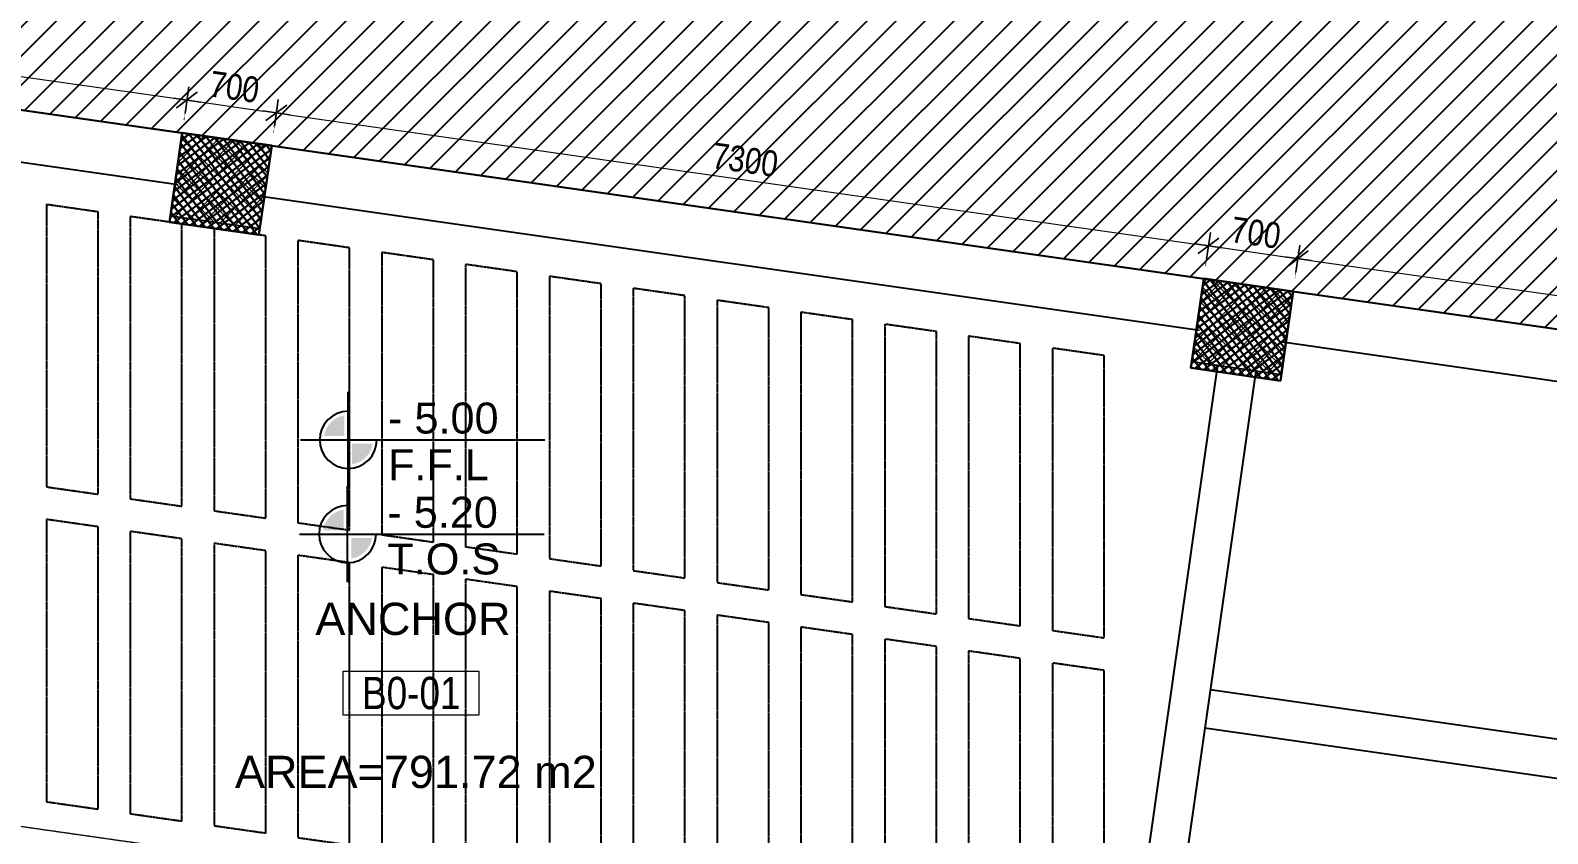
# Model space of a CAD drawing. Header units: inches. Extents: x 676944 to 1044153, y 326920 to 502369.
# Drawn here: x 720598 to 732362, y 389866 to 396094 of the extents above; entities that cross this region are included whole.
import ezdxf
from ezdxf.enums import TextEntityAlignment as Align

# ---------------------------------------------------------------- set-up
doc = ezdxf.new("R2010")
doc.units = ezdxf.units.IN
doc.header["$MEASUREMENT"] = 0
doc.linetypes.add('DOT2', pattern=[3.175, 0, -3.175])
doc.linetypes.add('HIDDEN', pattern=[9.525, 6.35, -3.175])
for name, color, linetype, lineweight in [('A-DIMENSION', 7, 'Continuous', 9), ('A-LEASING NUMBER', 130, 'Continuous', 9), ('A-LEVEL', 181, 'Continuous', 9), ('A-LEVEL-CON', 74, 'Continuous', 9), ('A-LEVEL-FFL', 181, 'Continuous', 9), ('escape route', 8, 'HIDDEN', 15), ('wall hatch', 252, 'Continuous', 0)]:
    doc.layers.add(name, color=color, linetype=linetype, lineweight=lineweight)
for name, color, linetype in [('LEVELS', 181, 'Continuous'), ('S-BEAM', 2, 'Continuous'), ('S-COL', 210, 'Continuous'), ('S-COL-1', 7, 'Continuous'), ('S-COL1-HT', 11, 'Continuous'), ('S-HAT', 45, 'Continuous'), ('S-RIBS', 43, 'HIDDEN'), ('S-WALL-HAT', 9, 'Continuous'), ('TEXT', 181, 'Continuous')]:
    doc.layers.add(name, color=color, linetype=linetype)
doc.styles.add('ARIAL', font='ARIALN.TTF')
doc.styles.get("Standard").update_dxf_attribs({"font": 'arial.ttf'})
doc.styles.add('style1', font='arial.ttf')
doc.dimstyles.get("Standard").update_dxf_attribs({"dimtxt": 0.18, "dimasz": 0.18, "dimexe": 0.18, "dimexo": 0.0625, "dimgap": 0.09, "dimtad": 0, "dimtih": 1, "dimtoh": 1, "dimdec": 4, "dimzin": 0, "dimdsep": 46, "dimtxsty": 'Standard', "dimcen": 0.09, "dimadec": 0, "dimazin": 0, "dimtfac": 1, "dimtdec": 4, "dimtofl": 0, "dimtmove": 0, "dimatfit": 3, "dimfxl": 1, "dimtolj": 1, "dimtzin": 0, "dimarcsym": 0})
pattern_1 = [(45, (190988.5, 110389.5), (-66.291261, 66.291261), []), (135, (190988.5, 110389.5), (-66.291261, -66.291261), [])]

# ---------------------------------------------------------------- blocks, each defined once
blk = doc.blocks.new('LEASING')
at = {"layer": 'A-LEASING NUMBER'}
blk.add_lwpolyline([(0, 0), (1057, 0), (1057, 336), (0, 336)], close=True, dxfattribs=at)
at = {"layer": 'A-LEASING NUMBER', "style": 'ARIAL'}
blk.add_attdef('4TH-01', text='', height=250, dxfattribs=at).set_placement((530, 170), align=Align.MIDDLE_CENTER)
blk = doc.blocks.new('R')
for p, q in [((-1.05, 0), (1.05, 0)), ((0, -1.05), (0, 1.05))]:
    blk.add_line(p, q)
at = {"color": 4, "lineweight": 13}
blk.add_line((-0.71, -0.71), (0.71, 0.71), dxfattribs=at)
blk = doc.blocks.new('*D203')
at = {"layer": 'A-DIMENSION', "linetype": 'DOT2', "lineweight": 13, "transparency": 16777216}
for p, q in [((700976, 400805), (700946, 400594)), ((736089, 395793), (736058, 395582))]:
    blk.add_line(p, q, dxfattribs=at)
at = {"layer": 'A-DIMENSION', "transparency": 16777216}
blk.add_line((701056, 400654), (735970, 395670), dxfattribs=at)
at = {"layer": 'Defpoints', "color": 0, "transparency": 16777216}
for p in [(700990, 400904), (736103, 395892), (736069, 395656)]:
    blk.add_point(p, dxfattribs=at)
at = {"layer": 'A-DIMENSION', "transparency": 16777216, "xscale": 100, "yscale": 100, "zscale": 100}
for p, rotation in [((700957, 400668), 171.8770136125117), ((736069, 395656), 351.8770136125117)]:
    blk.add_blockref('R', p, dxfattribs=dict(at, rotation=rotation))
at = {"layer": 'A-DIMENSION', "transparency": 16777216, "insert": (718534, 398313), "char_height": 200, "attachment_point": 5, "rotation": 351.877, "style": 'ARIAL'}
blk.add_mtext('\\A1;35468', dxfattribs=at)
blk = doc.blocks.new('level')
at = {"layer": 'LEVELS'}
for points in [[(42.7, 3.7), (22.8, 3.7, -0.325023), (42.7, 23.7)], [(70.2, -3.7), (50.2, -3.7), (50.2, -23.7, 0.325023)]]:
    blk.add_hatch(color=256, dxfattribs=at).paths.add_polyline_path(points)
for p, q in [((46.5, -46.5), (46.5, 46.5)), ((0, 0), (236.9, 0))]:
    blk.add_line(p, q, dxfattribs=at)
blk.add_arc((46.5, 0), 27.7, 90, 0, dxfattribs=at)
at = {"layer": 'LEVELS', "style": 'style1', "flags": 8}
for tag, p in [('+0.00', (85, 6.1)), ('F.F.L', (85, -39.1))]:
    blk.add_attdef(tag, p, '', height=30, dxfattribs=at)
blk = doc.blocks.new('*D169')
at = {"layer": 'A-DIMENSION', "linetype": 'DOT2', "lineweight": 13, "transparency": 16777216}
for p, q in [((714563, 396430), (714596, 396659)), ((721790, 395398), (721823, 395627))]:
    blk.add_line(p, q, dxfattribs=at)
at = {"layer": 'A-DIMENSION', "transparency": 16777216}
blk.add_line((714684, 396570), (721713, 395567), dxfattribs=at)
at = {"layer": 'Defpoints', "color": 0, "transparency": 16777216}
for p in [(714549, 396331), (721812, 395553), (721776, 395299)]:
    blk.add_point(p, dxfattribs=at)
at = {"layer": 'A-DIMENSION', "transparency": 16777216, "xscale": 100, "yscale": 100, "zscale": 100}
for p, rotation in [((714585, 396584), 171.8773290511251), ((721812, 395553), 351.8773290511251)]:
    blk.add_blockref('R', p, dxfattribs=dict(at, rotation=rotation))
at = {"layer": 'A-DIMENSION', "transparency": 16777216, "insert": (718220, 396219), "char_height": 200, "attachment_point": 5, "rotation": 351.8773, "style": 'ARIAL'}
blk.add_mtext('\\A1;7300', dxfattribs=at)
blk = doc.blocks.new('*D170')
at = {"layer": 'A-DIMENSION', "linetype": 'DOT2', "lineweight": 13, "transparency": 16777216}
for p, q in [((721790, 395398), (721823, 395627)), ((722483, 395299), (722516, 395528))]:
    blk.add_line(p, q, dxfattribs=at)
at = {"layer": 'A-DIMENSION', "transparency": 16777216}
blk.add_line((721911, 395539), (722406, 395468), dxfattribs=at)
at = {"layer": 'Defpoints', "color": 0, "transparency": 16777216}
for p in [(722505, 395454), (721776, 395299), (722469, 395200)]:
    blk.add_point(p, dxfattribs=at)
at = {"layer": 'A-DIMENSION', "transparency": 16777216, "xscale": 100, "yscale": 100, "zscale": 100}
for p, rotation in [((721812, 395553), 171.8773290511251), ((722505, 395454), 351.8773290511251)]:
    blk.add_blockref('R', p, dxfattribs=dict(at, rotation=rotation))
at = {"layer": 'A-DIMENSION', "transparency": 16777216, "insert": (722180, 395654), "char_height": 200, "attachment_point": 5, "rotation": 351.8773, "style": 'ARIAL'}
blk.add_mtext('\\A1;700', dxfattribs=at)
blk = doc.blocks.new('*D171')
at = {"layer": 'A-DIMENSION', "linetype": 'DOT2', "lineweight": 13, "transparency": 16777216}
for p, q in [((722483, 395299), (722516, 395528)), ((729710, 394268), (729742, 394497))]:
    blk.add_line(p, q, dxfattribs=at)
at = {"layer": 'A-DIMENSION', "transparency": 16777216}
blk.add_line((722604, 395440), (729633, 394437), dxfattribs=at)
at = {"layer": 'Defpoints', "color": 0, "transparency": 16777216}
for p in [(722469, 395200), (729732, 394423), (729696, 394169)]:
    blk.add_point(p, dxfattribs=at)
at = {"layer": 'A-DIMENSION', "transparency": 16777216, "xscale": 100, "yscale": 100, "zscale": 100}
for p, rotation in [((722505, 395454), 171.8773290511251), ((729732, 394423), 351.8773290511251)]:
    blk.add_blockref('R', p, dxfattribs=dict(at, rotation=rotation))
at = {"layer": 'A-DIMENSION', "transparency": 16777216, "insert": (726140, 395089), "char_height": 200, "attachment_point": 5, "rotation": 351.8773, "style": 'ARIAL'}
blk.add_mtext('\\A1;7300', dxfattribs=at)
blk = doc.blocks.new('*D172')
at = {"layer": 'A-DIMENSION', "linetype": 'DOT2', "lineweight": 13, "transparency": 16777216}
for p, q in [((729710, 394268), (729742, 394497)), ((730403, 394169), (730435, 394398))]:
    blk.add_line(p, q, dxfattribs=at)
at = {"layer": 'A-DIMENSION', "transparency": 16777216}
blk.add_line((729831, 394409), (730326, 394338), dxfattribs=at)
at = {"layer": 'Defpoints', "color": 0, "transparency": 16777216}
for p in [(730425, 394324), (729696, 394169), (730389, 394070)]:
    blk.add_point(p, dxfattribs=at)
at = {"layer": 'A-DIMENSION', "transparency": 16777216, "xscale": 100, "yscale": 100, "zscale": 100}
for p, rotation in [((729732, 394423), 171.8773290511251), ((730425, 394324), 351.8773290511251)]:
    blk.add_blockref('R', p, dxfattribs=dict(at, rotation=rotation))
at = {"layer": 'A-DIMENSION', "transparency": 16777216, "insert": (730100, 394524), "char_height": 200, "attachment_point": 5, "rotation": 351.8773, "style": 'ARIAL'}
blk.add_mtext('\\A1;700', dxfattribs=at)
blk = doc.blocks.new('*D173')
at = {"layer": 'A-DIMENSION', "linetype": 'DOT2', "lineweight": 13, "transparency": 16777216}
for p, q in [((730403, 394169), (730435, 394398)), ((735755, 393455), (735781, 393635))]:
    blk.add_line(p, q, dxfattribs=at)
at = {"layer": 'A-DIMENSION', "transparency": 16777216}
blk.add_line((730524, 394310), (735672, 393575), dxfattribs=at)
at = {"layer": 'Defpoints', "color": 0, "transparency": 16777216}
for p in [(730389, 394070), (735771, 393561), (735741, 393356)]:
    blk.add_point(p, dxfattribs=at)
at = {"layer": 'A-DIMENSION', "transparency": 16777216, "xscale": 100, "yscale": 100, "zscale": 100}
for p, rotation in [((730425, 394324), 171.8773290511251), ((735771, 393561), 351.8773290511251)]:
    blk.add_blockref('R', p, dxfattribs=dict(at, rotation=rotation))
at = {"layer": 'A-DIMENSION', "transparency": 16777216, "insert": (733119, 394093), "char_height": 200, "attachment_point": 5, "rotation": 351.8773, "style": 'ARIAL'}
blk.add_mtext('\\A1;5400', dxfattribs=at)
blk = doc.blocks.new('CEILING PLAN')
at = {"layer": 'S-COL1-HT', "lineweight": 30}
h = blk.add_hatch(dxfattribs=at)
h.set_pattern_fill('ANSI37', color=254, scale=15, angle=-98.12267)
h.set_pattern_definition([(306.877329, (676098.197, -40952.61), (38.0962934, 28.5799414), []), (36.877329, (676098.197, -40952.61), (-28.5799414, 38.0962934), [])])
h.paths.add_polyline_path([(410131.4, 480612.1), (410032.5, 479919.1), (410725.5, 479820.2), (410824.4, 480513.1)])
h = blk.add_hatch(dxfattribs=at)
h.set_pattern_fill('ANSI37', color=254, scale=15, angle=-98.12267)
h.set_pattern_definition([(306.877329, (684017.804, -42082.937), (38.0962934, 28.5799414), []), (36.877329, (684017.804, -42082.937), (-28.5799414, 38.0962934), [])])
h.paths.add_polyline_path([(418051, 479481.7), (417952.1, 478788.7), (418645.1, 478689.8), (418744, 479382.8)])
at = {"layer": 'S-HAT'}
h = blk.add_hatch(dxfattribs=at)
h.set_pattern_fill('ANSI31', color=254, scale=50, style=0)
h.set_pattern_definition([(45, (393264, 521461.99), (-112.2532, 112.2532), [])])
h.paths.add_polyline_path([(390318.4, 485183), (390298.1, 485040.4), (390318.4, 485183), (390195.1, 484461.1), (390318.4, 485183), (389288.2, 485329.9), (389175.4, 483607.6), (389224.7, 483595.9), (394316.7, 482869.2), (394316.8, 482870), (394960.3, 482778.2), (424089.7, 478620.1), (424089.8, 478620.4), (424287.8, 478592.1), (426168.6, 478323.6), (426168.6, 478323.7), (426812.1, 478231.9), (426812, 478231.3), (432655.7, 477397.3), (432655.7, 477397.9), (433200.2, 477320.2), (438160.8, 476611.6), (438179.9, 476909.7), (438279.7, 476903.3), (438456, 479650.9), (434841.3, 480166.8), (434826.9, 480066.2), (434480.4, 480115.7), (434494.8, 480216.3), (430881.4, 480732), (430867, 480631.5), (430520.6, 480681), (430534.9, 480781.5), (426921.5, 481297.2), (426907.2, 481196.8), (426560.7, 481246.2), (426575, 481346.6), (422961.6, 481862.4), (422947.3, 481762.1), (422600.8, 481811.5), (422615.2, 481911.8), (419001.9, 482427.5), (418987.6, 482327.2), (418641.1, 482376.6), (418655.4, 482477), (415042.1, 482992.7), (415027.8, 482892.4), (414681.3, 482941.8), (414695.6, 483042.1), (411082.3, 483557.8), (411068, 483457.6), (410721.6, 483507.1), (410735.9, 483607.3), (407122.6, 484123), (407108.3, 484023), (406761.8, 484072.4), (406776.1, 484172.4), (403162.7, 484688.2), (403148.5, 484588.4), (402802, 484637.8), (402816.2, 484737.6), (399202.8, 485253.3), (399188.6, 485153.8), (398842.1, 485203.3), (398856.3, 485302.8), (395243, 485818.5), (395228.8, 485719.2), (394882.3, 485768.7), (394896.5, 485868), (391300.8, 486330.6), (391286.6, 486231.6), (390890.7, 486288.2), (390904.8, 486387.2), (390471.6, 486373.3), (390384.5, 485646.3)])
at = {"layer": 'S-WALL-HAT', "lineweight": 30}
h = blk.add_hatch(dxfattribs=at)
h.set_pattern_fill('ANSI31', color=254, scale=35)
h.set_pattern_definition([(45, (874698.03, 817381.6), (-78.577241, 78.577241), [])])
h.paths.add_polyline_path([(436885.1, 455940.9), (436838.8, 455219.9), (437139.6, 455223.1), (437184.5, 455921.7)])
h.paths.add_polyline_path([(434505.1, 480465.7), (434901.1, 480409.2), (434844.6, 480013.2), (434448.6, 480069.7)])
h.paths.add_polyline_path([(430941.2, 480974.5), (430884.7, 480578.5), (430488.7, 480635), (430545.3, 481031)])
h.paths.add_polyline_path([(426981.4, 481539.7), (426924.9, 481143.8), (426528.9, 481200.3), (426585.4, 481596.3)])
h.paths.add_polyline_path([(423021.5, 482105), (422965, 481709), (422569, 481765.6), (422625.5, 482161.5)])
h.paths.add_polyline_path([(418665.8, 482726.7), (419061.8, 482670.1), (419005.2, 482274.2), (418609.3, 482330.7)])
h.paths.add_polyline_path([(414706, 483291.9), (415102, 483235.3), (415045.5, 482839.3), (414649.5, 482895.9)])
h.paths.add_polyline_path([(411142.2, 483800.6), (411085.7, 483404.6), (410689.7, 483461.1), (410746.3, 483857.1)])
h.paths.add_polyline_path([(407182.5, 484365.9), (407126, 483969.9), (406730, 484026.4), (406786.5, 484422.4)])
h.paths.add_polyline_path([(403222.7, 484931.3), (403166.1, 484535.4), (402770.2, 484591.9), (402826.7, 484987.9)])
h.paths.add_polyline_path([(399262.8, 485496.8), (399206.3, 485100.8), (398810.3, 485157.3), (398866.8, 485553.3)])
h.paths.add_polyline_path([(395303, 486062.2), (395246.5, 485666.2), (394850.5, 485722.7), (394907, 486118.7)])
h.paths.add_polyline_path([(391343.2, 486627.6), (391286.6, 486231.6), (390890.7, 486288.2), (390947.2, 486684.2), (389093.7, 486948.7), (388877.3, 483646.1), (389175.1, 483603.8), (389130.9, 482928), (388831.5, 482947.6), (387463.7, 462073.1), (387764.3, 462073.1), (387717.3, 461355), (387417.9, 461374.6), (387060.6, 455921.6), (387360, 455902), (387315.5, 455223.1), (387014.8, 455223.1), (386798.6, 451923.1), (388803.2, 451923.1), (388803.2, 452323.1), (389203.2, 452323.1), (389203.2, 451923.1), (392803.2, 451923.1), (392803.2, 452323.1), (393203.2, 452323.1), (393203.2, 451923.1), (396803.2, 451923.1), (396803.2, 452323.1), (397203.2, 452323.1), (397203.2, 451923.1), (400803.2, 451923.1), (400803.2, 452323.1), (401203.2, 452323.1), (401203.2, 451923.1), (404803.2, 451923.1), (404803.2, 452323.1), (405203.2, 452323.1), (405203.2, 451923.1), (408803.2, 451923.1), (408803.2, 452323.1), (409203.2, 452323.1), (409203.2, 451923.1), (412803.2, 451923.1), (412803.2, 452323.1), (413203.2, 452323.1), (413203.2, 451923.1), (416803.2, 451923.1), (416803.2, 452323.1), (417203.2, 452323.1), (417203.2, 451923.1), (420803.2, 451923.1), (420803.2, 452323.1), (421203.2, 452323.1), (421203.2, 451923.1), (424803.2, 451923.1), (424803.2, 452323.1), (425203.2, 452323.1), (425203.2, 451923.1), (428803.2, 451923.1), (428803.2, 452323.1), (429203.2, 452323.1), (429203.2, 451923.1), (432803.2, 451923.1), (432803.2, 452323.1), (433203.2, 452323.1), (433203.2, 451923.1), (436928, 451923.1), (437386.6, 459073.5), (436987.4, 459099.1), (437013, 459498.3), (437412.2, 459472.7), (437646.4, 463123.8), (437347, 463143), (437391.8, 463841.6), (437691.2, 463822.4), (437965.9, 468105), (437566.7, 468130.6), (437592.3, 468529.7), (437991.5, 468504.1), (438235.6, 472309), (437836.4, 472334.6), (437862, 472733.8), (438261.2, 472708.2), (438482.8, 476163.1), (438083.6, 476188.7), (438109.2, 476587.9), (438508.4, 476562.3), (438720.3, 479865.7)])
h.paths.add_polyline_path([(388385.4, 476137.7), (388884.3, 476105), (388823, 475168.8), (388326.5, 475239.6)])
h.paths.add_polyline_path([(388684.6, 476118.1), (388884.3, 476105), (388823, 475168.8), (388624.3, 475197.1), (387118.9, 452223.1), (388803.2, 452223.1), (388803.2, 452323.1), (389203.2, 452323.1), (389203.2, 452223.1), (392803.2, 452223.1), (392803.2, 452323.1), (393203.2, 452323.1), (393203.2, 452223.1), (396803.2, 452223.1), (396803.2, 452323.1), (397203.2, 452323.1), (397203.2, 452223.1), (400803.2, 452223.1), (400803.2, 452323.1), (401203.2, 452323.1), (401203.2, 452223.1), (404803.2, 452223.1), (404803.2, 452323.1), (405203.2, 452323.1), (405203.2, 452223.1), (408803.2, 452223.1), (408803.2, 452323.1), (409203.2, 452323.1), (409203.2, 452223.1), (412803.2, 452223.1), (412803.2, 452323.1), (413203.2, 452323.1), (413203.2, 452223.1), (416803.2, 452223.1), (416803.2, 452323.1), (417203.2, 452323.1), (417203.2, 452223.1), (420803.2, 452223.1), (420803.2, 452323.1), (421203.2, 452323.1), (421203.2, 452223.1), (424803.2, 452223.1), (424803.2, 452323.1), (425203.2, 452323.1), (425203.2, 452223.1), (428803.2, 452223.1), (428803.2, 452323.1), (429203.2, 452323.1), (429203.2, 452223.1), (432803.2, 452223.1), (432803.2, 452323.1), (433203.2, 452323.1), (433203.2, 452223.1), (436646.6, 452223.1), (437087.2, 459092.7), (436987.4, 459099.1), (437013, 459498.3), (437112.8, 459491.9), (437666.5, 468124.2), (437566.7, 468130.6), (437592.3, 468529.7), (437692.1, 468523.3), (437936.2, 472328.2), (437836.4, 472334.6), (437862, 472733.8), (437961.8, 472727.4), (438183.4, 476182.3), (438083.6, 476188.7), (438109.2, 476587.9), (438209, 476581.5), (438403.1, 479608), (434858.9, 480113.8), (434844.6, 480013.2), (434448.6, 480069.7), (434463, 480170.3), (430899.1, 480679), (430884.7, 480578.5), (430488.7, 480635), (430503.1, 480735.5), (426939.2, 481244.2), (426924.9, 481143.8), (426528.9, 481200.3), (426543.2, 481300.7), (422979.3, 481809.3), (422965, 481709), (422569, 481765.6), (422583.3, 481865.8), (419019.6, 482374.5), (419005.2, 482274.2), (418609.3, 482330.7), (418623.6, 482431), (415059.8, 482939.6), (415045.5, 482839.3), (414649.5, 482895.9), (414663.8, 482996.2), (411100, 483504.8), (411085.7, 483404.6), (410689.7, 483461.1), (410704, 483561.3), (407140.3, 484070), (407126, 483969.9), (406730, 484026.4), (406744.3, 484126.5), (403180.4, 484635.1), (403166.1, 484535.4), (402770.2, 484591.9), (402784.4, 484691.6), (399220.5, 485200.3), (399206.3, 485100.8), (398810.3, 485157.3), (398824.5, 485256.8), (395260.6, 485765.5), (395246.5, 485666.2), (394850.5, 485722.7), (394864.7, 485822), (391300.8, 486330.6), (391286.6, 486231.6), (390890.7, 486288.2), (390904.8, 486387.2), (389371.9, 486605.9)])
at = {"layer": 'S-BEAM', "color": 254, "linetype": 'ByBlock'}
for p, q in [((389213.3, 483597.6), (438260.1, 476597.4)), ((402823.4, 481251), (410099.6, 480212.5)), ((410743.1, 480120.7), (418019.2, 479082.2)), ((418662.7, 478990.4), (424033.2, 478223.9)), ((418157.1, 478810), (417118.7, 471534.3)), ((418454.1, 478767.6), (417415.7, 471491.9)), ((423644.7, 475501.9), (418101, 476293.2)), ((423602.3, 475204.9), (418058.6, 475996.2))]:
    blk.add_line(p, q, dxfattribs=at)
at = {"layer": 'S-COL-1', "color": 254, "lineweight": 30}
for points in [[(410131.4, 480612.1), (410032.5, 479919.1), (410725.5, 479820.2), (410824.4, 480513.1)], [(418051, 479481.7), (417952.1, 478788.7), (418645.1, 478689.8), (418744, 479382.8)]]:
    blk.add_lwpolyline(points, close=True, dxfattribs=at)
at = {"layer": 'S-HAT', "color": 254}
blk.add_lwpolyline([(394960.3, 482778.2), (424089.7, 478620.1)], dxfattribs=at)
at = {"layer": 'S-RIBS', "color": 254, "ltscale": 0.4}
for points in [[(409478.2, 479998.8), (409078.2, 480055.9), (409078.2, 477867.2), (409478.2, 477810.2)], [(410128.2, 479906), (409728.2, 479963.1), (409728.2, 477774.5), (410128.2, 477717.4)], [(410778.2, 479813.2), (410378.2, 479870.3), (410378.2, 477681.7), (410778.2, 477624.6)], [(411428.2, 479720.5), (411028.2, 479777.6), (411028.2, 477588.9), (411428.2, 477531.8)], [(412078.2, 479627.7), (411678.2, 479684.8), (411678.2, 477496.2), (412078.2, 477439.1)], [(412728.2, 479534.9), (412328.2, 479592), (412328.2, 477403.4), (412728.2, 477346.3)], [(413378.2, 479442.1), (412978.2, 479499.2), (412978.2, 477310.6), (413378.2, 477253.5)], [(414028.2, 479349.4), (413628.2, 479406.5), (413628.2, 477217.8), (414028.2, 477160.8)], [(414678.2, 479256.6), (414278.2, 479313.7), (414278.2, 477125.1), (414678.2, 477068)], [(415328.2, 479163.8), (414928.2, 479220.9), (414928.2, 477032.3), (415328.2, 476975.2)], [(415978.2, 479071.1), (415578.2, 479128.2), (415578.2, 476939.5), (415978.2, 476882.4)], [(416628.2, 478978.3), (416228.2, 479035.4), (416228.2, 476846.8), (416628.2, 476789.7)], [(417278.2, 478885.5), (416878.2, 478942.6), (416878.2, 476754), (417278.2, 476696.9)], [(409478.2, 477557.6), (409078.2, 477614.7), (409078.2, 475426.1), (409478.2, 475369)], [(410128.2, 477464.8), (409728.2, 477521.9), (409728.2, 475333.3), (410128.2, 475276.2)], [(410778.2, 477372.1), (410378.2, 477429.2), (410378.2, 475240.5), (410778.2, 475183.5)], [(411428.2, 477279.3), (411028.2, 477336.4), (411028.2, 475147.8), (411428.2, 475090.7)], [(412078.2, 477186.5), (411678.2, 477243.6), (411678.2, 475055), (412078.2, 474997.9)], [(412728.2, 477093.8), (412328.2, 477150.9), (412328.2, 474962.2), (412728.2, 474905.1)], [(413378.2, 477001), (412978.2, 477058.1), (412978.2, 474869.5), (413378.2, 474812.4)], [(414028.2, 476908.2), (413628.2, 476965.3), (413628.2, 474776.7), (414028.2, 474719.6)], [(414678.2, 476815.4), (414278.2, 476872.5), (414278.2, 474683.9), (414678.2, 474626.8)], [(415328.2, 476722.7), (414928.2, 476779.8), (414928.2, 474591.1), (415328.2, 474534.1)], [(415978.2, 476629.9), (415578.2, 476687), (415578.2, 474498.4), (415978.2, 474441.3)], [(416628.2, 476537.1), (416228.2, 476594.2), (416228.2, 474405.6), (416628.2, 474348.5)], [(417278.2, 476444.4), (416878.2, 476501.5), (416878.2, 474312.8), (417278.2, 474255.7)]]:
    blk.add_lwpolyline(points, close=True, dxfattribs=at)

msp = doc.modelspace()

# ---------------------------------------------------------------- hatches: boundary and pattern name
at = {"layer": 'wall hatch', "linetype": 'Continuous', "ltscale": 100}
h = msp.add_hatch(dxfattribs=at)
h.set_pattern_fill('ANSI37', color=251, scale=750)
h.set_pattern_definition(pattern_1)
h.paths.add_polyline_path([(721776, 395299.4), (721684.2, 394655.9), (722377.2, 394557), (722469, 395200.4)])
h = msp.add_hatch(dxfattribs=at)
h.set_pattern_fill('ANSI37', color=251, scale=750)
h.set_pattern_definition(pattern_1)
h.paths.add_polyline_path([(729695.6, 394169), (729603.8, 393525.6), (730296.8, 393426.6), (730388.6, 394070.1)])

# ---------------------------------------------------------------- linework, layer by layer
at = {"layer": 'escape route', "linetype": 'HIDDEN', "ltscale": 0.5}
msp.add_line((701080.5, 392697.9), (734957.2, 387862.8), dxfattribs=at)
at = {"layer": 'S-COL'}
for points in [[(721776, 395299.4), (721684.2, 394655.9), (722377.2, 394557), (722469, 395200.4)], [(729695.6, 394169), (729603.8, 393525.6), (730296.8, 393426.6), (730388.6, 394070.1)]]:
    msp.add_lwpolyline(points, close=True, dxfattribs=at)

# ---------------------------------------------------------------- block references
at = {"color": 4, "linetype": 'Continuous'}
msp.add_blockref('CEILING PLAN', (311644.6, -85312.7), dxfattribs=at)
at = {"layer": 'A-LEASING NUMBER'}
msp.add_blockref('LEASING', (723021.4, 390786.2), dxfattribs=at).add_auto_attribs({'4TH-01': 'B0-01'})
at = {"layer": 'A-LEVEL-CON'}
ref = msp.add_blockref('level', (722685.8, 392188.3), dxfattribs=dict(at, xscale=7.999999999999999, yscale=7.999999999999999, zscale=7.999999999999999))
ref.add_attrib('+0.00', '- 5.20', (723365.6, 392237.3), dxfattribs={"layer": 'A-LEVEL', "height": 240, "style": 'style1'})
ref.add_attrib('F.F.L', 'T.O.S', (723365.6, 391875.3), dxfattribs={"layer": 'A-LEVEL', "height": 240, "style": 'style1'})
at = {"layer": 'A-LEVEL-FFL'}
ref = msp.add_blockref('level', (722691.2, 392919), dxfattribs=dict(at, xscale=7.999999999999999, yscale=7.999999999999999, zscale=7.999999999999999))
ref.add_attrib('+0.00', '- 5.00', (723371, 392968), dxfattribs={"layer": 'A-LEVEL', "height": 240, "style": 'style1'})
ref.add_attrib('F.F.L', 'F.F.L', (723371, 392606), dxfattribs={"layer": 'A-LEVEL', "height": 240, "style": 'style1'})

# ---------------------------------------------------------------- texts
at = {"layer": 'TEXT', "ltscale": 0.5, "style": 'style1'}
for s, p in [('ANCHOR ', (722807.6, 391406.2)), ('AREA=791.72 m2 ', (722184.1, 390219.6))]:
    msp.add_text(s, height=250, dxfattribs=at).set_placement(p)

# ---------------------------------------------------------------- dimensions: what is measured, and where the dimension line sits
at = {"layer": 'A-DIMENSION'}
dim = msp.add_aligned_dim(p1=(700990.3, 400903.9), p2=(736102.7, 395892.3), distance=-238.5, dimstyle='Standard', override={"dimscale": 100, "dimtxt": 2, "dimasz": 1, "dimexe": 0.75, "dimexo": 1, "dimgap": 0.5, "dimtad": 1, "dimtih": 0, "dimtoh": 0, "dimdec": 0, "dimzin": 3, "dimtxsty": 'ARIAL', "dimblk": 'R', "dimcen": 2.5, "dimdle": 1, "dimclrd": 256, "dimclre": 256, "dimclrt": 256, "dimadec": 2, "dimtdec": 0, "dimtix": 1, "dimtofl": 1, "dimtmove": 2, "dimldrblk": 'R', "dimfxl": 2.5, "dimtzin": 3, "dimlwd": 65535, "dimlwe": 13}, dxfattribs=at)
dim.commit()
dim.dimension.update_dxf_attribs({"geometry": '*D203', "text_midpoint": (718534.3, 398312.6)})
for base, p1, p2, picture, middle in [((721812.2, 395553), (714549.3, 396331.1), (721776, 395299.4), '*D169', (718220.3, 396219.3)), ((722505.2, 395454.1), (721776, 395299.4), (722469, 395200.4), '*D170', (722180.2, 395654.1)), ((729731.8, 394422.6), (722469, 395200.4), (729695.6, 394169), '*D171', (726140, 395088.9)), ((730424.8, 394323.7), (729695.6, 394169), (730388.6, 394070.1), '*D172', (730099.8, 394523.8)), ((735770.5, 393560.8), (730388.6, 394070.1), (735741.4, 393356.4), '*D173', (733119.2, 394092.8))]:
    dim = msp.add_linear_dim(base=base, p1=p1, p2=p2, angle=171.87733, dimstyle='Standard', override={"dimscale": 100, "dimtxt": 2, "dimasz": 1, "dimexe": 0.75, "dimexo": 1, "dimgap": 0.5, "dimtad": 1, "dimtih": 0, "dimtoh": 0, "dimdec": 0, "dimzin": 3, "dimtxsty": 'ARIAL', "dimblk": 'R', "dimcen": 2.5, "dimdle": 1, "dimclrd": 256, "dimclre": 256, "dimclrt": 256, "dimadec": 2, "dimtdec": 0, "dimtix": 1, "dimtofl": 1, "dimtmove": 2, "dimldrblk": 'R', "dimfxl": 2.5, "dimtzin": 3, "dimlwd": 65535, "dimlwe": 13}, dxfattribs=at)
    dim.commit()
    dim.dimension.update_dxf_attribs({"geometry": picture, "text_midpoint": middle})

doc.saveas('drawing.dxf')
